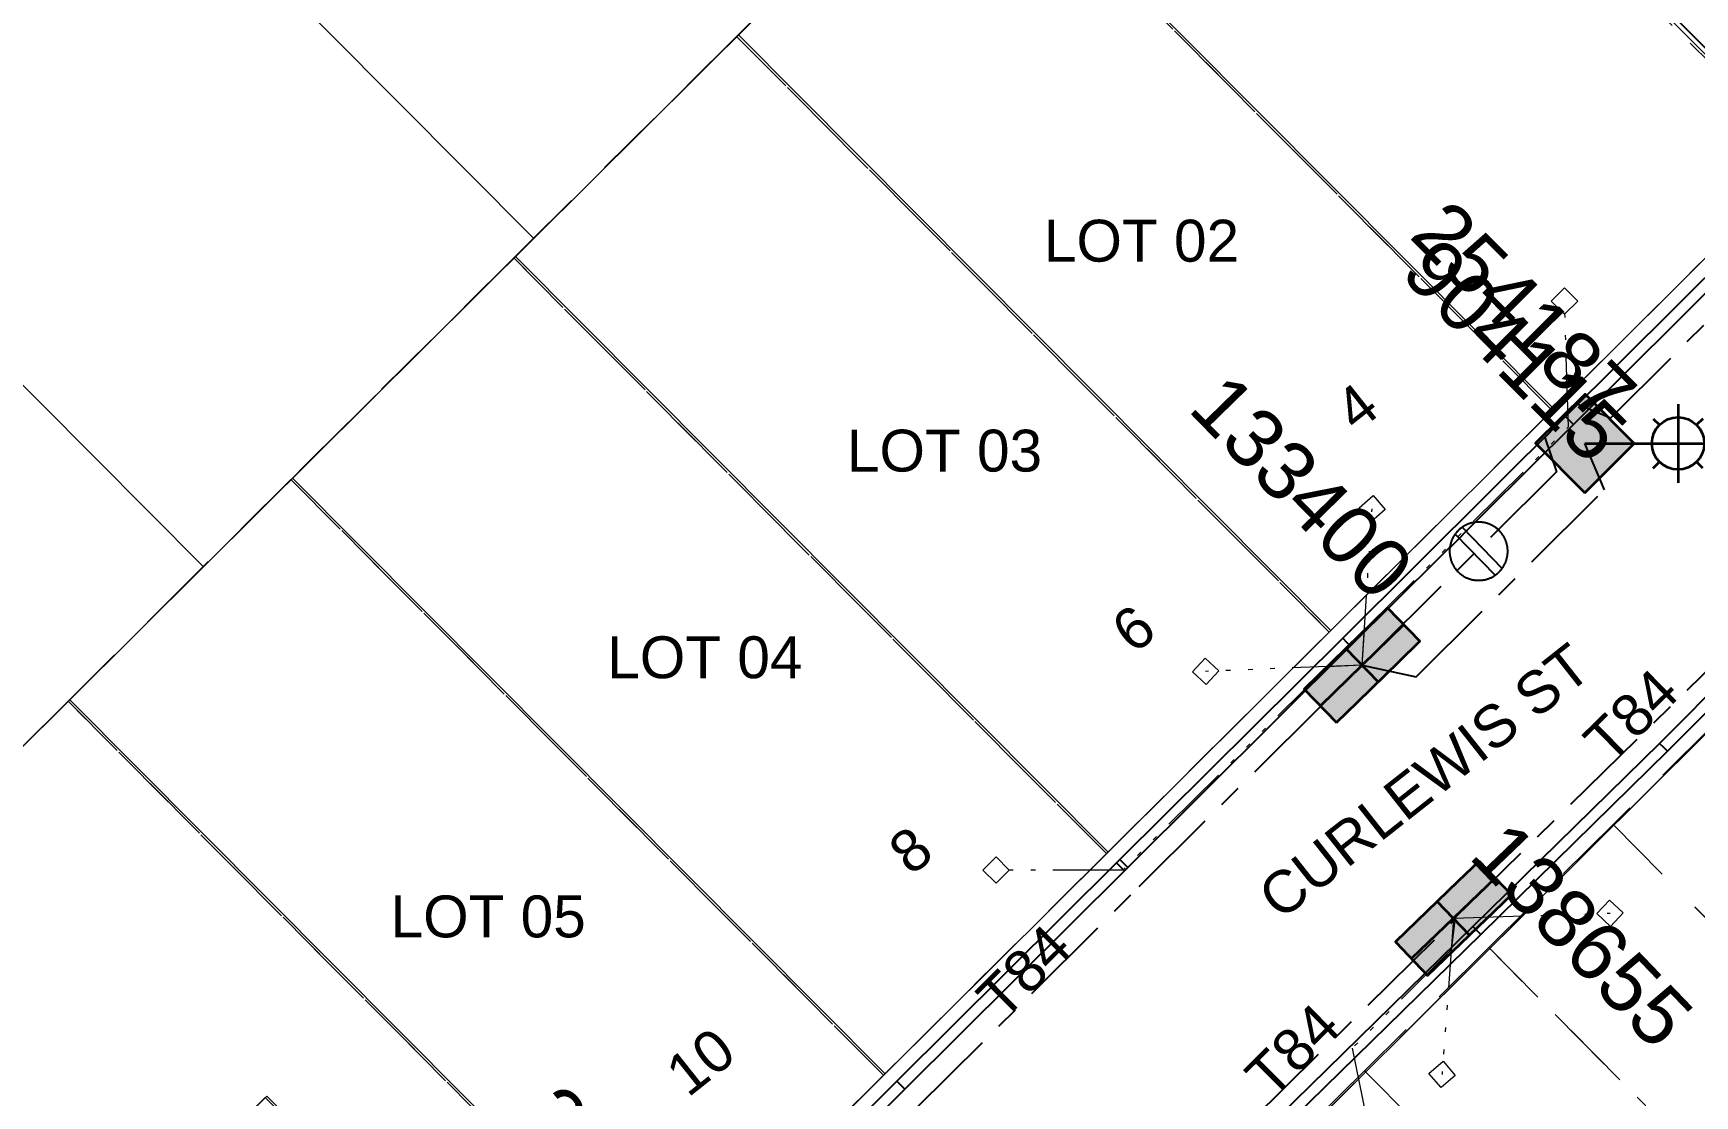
# Model space of a CAD drawing. Header units: metres. Extents: x 293418 to 294566, y 6233478 to 6234177.
# Drawn here: x 293885.5 to 293956.9, y 6233895.1 to 6233940.7 of the extents above; entities that cross this region are included whole.
import ezdxf
from ezdxf.enums import TextEntityAlignment as Align

# ---------------------------------------------------------------- set-up
doc = ezdxf.new("R2010")
doc.units = ezdxf.units.M
for name, pattern in [('Cable Exist UG', [7, 4, -1, 1, -1]), ('Dash', [5, 3, -2]), ('PHANTOMX2', [6.6, 3, -0.75, 0.2, -0.75, 0.2, -0.75, 0.2, -0.75])]:
    doc.linetypes.add(name, pattern=pattern)
doc.layers.get('0').update_dxf_attribs({"color": 6})
doc.layers.add('_User Miscellaneous1_Cons Lines', color=6, linetype='Continuous', lineweight=13, transparency=0.7)
for name, color, linetype, lineweight in [('_User_LV_Exist', 5, 'Continuous', 35), ('Cadastre Developer_SP_EXT', 98, 'Continuous', 15), ('Cadastre Land Parcels_SP_EXT', 118, 'Continuous', 15), ('Cadastre Roads_SP_EXT', 218, 'Continuous', 15), ('Mains_LV_EXT', 163, 'Continuous', 25), ('Mains_LV_SL_EXT', 135, 'Continuous', 25), ('Services_SP_EXT', 42, 'PHANTOMX2', 20)]:
    doc.layers.add(name, color=color, linetype=linetype, lineweight=lineweight)
for name, color, linetype in [('Duct_SP_EXT', 30, 'Continuous'), ('Equip_LV_EXT', 7, 'Continuous'), ('Equip_SP_SL_EXT', 7, 'Continuous'), ('SupportsUG_SP_LV_EXT', 7, 'Continuous'), ('SupportsUG_SP_LV_SL_EXT', 7, 'Continuous')]:
    doc.layers.add(name, color=color, linetype=linetype)
doc.layers.add('Features_HIDE', color=1, linetype='Continuous', plot=False)
doc.styles.add('COLUMN_LABEL', font='arial.ttf', dxfattribs={"height": 2})
doc.styles.add('iecARIAL', font='arial.ttf', dxfattribs={"height": 2})
doc.styles.add('POLE_LABEL', font='arial.ttf', dxfattribs={"height": 2})
doc.styles.add('SL_LABEL', font='arial.ttf', dxfattribs={"height": 2})
doc.styles.get("Standard").update_dxf_attribs({"font": 'arial.ttf'})

# ---------------------------------------------------------------- blocks, each defined once
blk = doc.blocks.new('SL_LANTERN_EXT')
at = {"flags": 9}
for tag, p in [('LRATECODE', (-7.4, 0)), ('LOUTREACHVOCAB', (-7.2, 0)), ('LOUTREACH', (-7, 0)), ('LANTNUMBER', (-6.6, 0)), ('LNEW', (-6.4, 0)), ('LMASTVOCAB', (-6.2, 0)), ('LMAST', (-6, 0)), ('LLAMPVOCAB', (-5.8, 0)), ('LLAMP', (-5.6, 0)), ('LEXIST', (-5.4, 0)), ('LCHARGE3PERCENT', (-5.2, 0)), ('LCHARGE3', (-5, 0)), ('LCHARGE2PERCENT', (-4.8, 0)), ('LCHARGE2', (-4.6, 0)), ('LCHARGE1PERCENT', (-4.4, 0)), ('LCHARGE1', (-4.2, 0)), ('LCATEGORY', (-4, 0)), ('LBRACKETVOCAB', (-3.8, 0)), ('LBRACKET', (-3.6, 0)), ('LKINGHEIGHT', (-3.4, 0)), ('CREPLACE', (-3.2, 0)), ('CREMOVE', (-3, 0)), ('CNUMBER', (-2.8, 0)), ('CNEW', (-2.6, 0)), ('CEXIST', (-2.4, 0)), ('USAGE', (-2.2, 0)), ('STATE', (-2, 0)), ('OWNED_BY', (-1.8, 0)), ('ORIENTATION', (-1.6, 0)), ('OPERATING_VOLTAGE', (-1.4, 0)), ('NO_PHASES', (-1.2, 0)), ('LANTERN_TYPE', (-1, 0)), ('LANTERN_PURPOSE', (-0.8, 0)), ('CONTROL_TYPE', (-0.6, 0)), ('CONSTRUCTED_VOLTAGE', (-0.4, 0))]:
    blk.add_attdef(tag, text='', height=0.001, rotation=270, dxfattribs=at).set_placement(p, align=Align.MIDDLE_LEFT)
at = {"style": 'SL_LABEL', "flags": 9}
blk.add_attdef('STREET_CODE', text='', height=0.001, rotation=270, dxfattribs=at).set_placement((0.001, 0), align=Align.MIDDLE_LEFT)
at = {"flags": 1}
blk.add_attdef('Z', (0, 0), '', height=0.001, rotation=270, dxfattribs=at)
at = {"width": 0.9}
blk.add_attdef('LNUMBER', text='', height=1, dxfattribs=at).set_placement((7, -1), align=Align.MIDDLE_LEFT)
at = {"flags": 9}
for tag, p in [('LREMOVE', (0, -7.6)), ('LREPLACE', (0, -7.8)), ('LTYPE', (0, -8)), ('LTYPEVOCAB', (0, -8.2)), ('LEGEND', (0, -8.4)), ('SUBURB', (0, -8.6)), ('STREETNAME', (0, -8.8)), ('LOCATION', (0, -9)), ('NOTES', (0, -9.2)), ('MAINTAINED_BY', (0, -9.863))]:
    blk.add_attdef(tag, text='', height=0.001, dxfattribs=at).set_placement(p, align=Align.MIDDLE_LEFT)
blk.add_attdef('OPERATED_BY', (0, -9.607), '', height=0.001, dxfattribs=at)
at = {"layer": 'Features_HIDE', "width": 0.9}
blk.add_attdef('ASSET_NUM', text='', height=1, dxfattribs=at).set_placement((7, 1), align=Align.MIDDLE_LEFT)
blk.add_wipeout([(5.688, 0), (5.061, -1.061), (4, -1.688), (2.939, -1.061), (2.313, 0), (2.939, 1.061), (4, 1.687), (5.061, 1.061)])
for p, q in [((4, 1.687), (4, 0)), ((2.939, 1.061), (3.205, 0.795)), ((5.061, 1.061), (4.795, 0.795)), ((0, 0), (4, 0)), ((4, 0), (5.688, 0)), ((4, 0), (4, -1.688)), ((2.939, -1.061), (3.205, -0.795)), ((5.061, -1.061), (4.795, -0.795))]:
    blk.add_line(p, q)
blk.add_circle((4, 0), 1.125)
blk = doc.blocks.new('CCP_EXT')
at = {"flags": 9}
for tag, p in [('USAGE', (0, -1.2)), ('LEGEND', (0, -1.4)), ('STATE', (0, -1.8)), ('LIFE_SUPPORT', (0, -1.6)), ('NOTES', (0, -2))]:
    blk.add_attdef(tag, text='', height=0.2, dxfattribs=at).set_placement(p, align=Align.MIDDLE_LEFT)
blk.add_wipeout([(0, 0.566), (0.566, 0), (0, -0.566), (-0.566, 0)])
blk.add_lwpolyline([(-0.566, 0), (0, 0.566), (0.566, 0), (0, -0.566), (-0.566, 0)])
at = {"flags": 1}
blk.add_attdef('Z', (0, 0), '', height=0.2, dxfattribs=at)
at = {"flags": 9}
for tag, p in [('CCP_TYPE', (0, 0)), ('OPERATING_VOLTAGE', (0, -0.6)), ('ORIENTATION', (0, -0.8)), ('CONSTRUCTED_VOLTAGE', (0, -0.2)), ('NO_PHASES', (0, -0.4)), ('OWNED_BY', (0, -1))]:
    blk.add_attdef(tag, text='', height=0.2, dxfattribs=at).set_placement(p, align=Align.MIDDLE_LEFT)
blk = doc.blocks.new('LV_UG_LINKS_CLOSED_EXT')
at = {"layer": 'Equip_LV_EXT'}
for tag, flags, p in [('ACTUAL_STATUS', 9, (3, -2)), ('CONSTRUCTED_VOLTAGE', 9, (3, -2.2)), ('OPERATING_VOLTAGE', 9, (3, -2.6)), ('ORIENTATION', 9, (3, -2.8)), ('NO_PHASES', 9, (3, -2.4)), ('STATE', 9, (3, -3)), ('SWITCH_TYPE', 9, (3, -3.2)), ('USAGE', 9, (3, -3.4)), ('NOTES', 9, (3, -3.6)), ('OWNED_BY', 9, (3, -3.8)), ('OPERATED_BY', 9, (3, -4)), ('MAINTAINED_BY', 9, (3, -4.2)), ('TYPE', 9, (3, -4.6)), ('Z', 1, (3, -4.8)), ('NUMBER_OF_PHASES', 9, (3, -4.4))]:
    blk.add_attdef(tag, text='', height=0.2, dxfattribs=dict(at, flags=flags)).set_placement(p, align=Align.MIDDLE_LEFT)
blk.add_wipeout([(4, 1.25), (3.969, 1.25), (3.939, 1.248), (3.908, 1.247), (3.877, 1.244), (3.847, 1.241), (3.817, 1.236), (3.786, 1.232), (3.756, 1.226), (3.726, 1.22), (3.696, 1.213), (3.667, 1.205), (3.637, 1.196), (3.608, 1.187), (3.579, 1.177), (3.55, 1.166), (3.522, 1.155), (3.493, 1.143), (3.466, 1.13), (3.438, 1.117), (3.411, 1.102), (3.384, 1.088), (3.357, 1.072), (3.331, 1.056), (3.306, 1.039), (3.28, 1.022), (3.255, 1.004), (3.231, 0.985), (3.207, 0.966), (3.184, 0.947), (3.161, 0.926), (3.138, 0.905), (3.116, 0.884), (3.095, 0.862), (3.074, 0.839), (3.053, 0.816), (3.034, 0.793), (3.015, 0.769), (2.996, 0.745), (2.978, 0.72), (2.961, 0.694), (2.944, 0.669), (2.928, 0.643), (2.912, 0.616), (2.898, 0.589), (2.883, 0.562), (2.87, 0.534), (2.857, 0.507), (2.845, 0.478), (2.834, 0.45), (2.823, 0.421), (2.813, 0.392), (2.804, 0.363), (2.795, 0.333), (2.787, 0.304), (2.78, 0.274), (2.774, 0.244), (2.768, 0.214), (2.764, 0.183), (2.759, 0.153), (2.756, 0.123), (2.753, 0.092), (2.752, 0.061), (2.75, 0.031), (2.75, 0), (2.75, -0.031), (2.752, -0.061), (2.753, -0.092), (2.756, -0.123), (2.759, -0.153), (2.764, -0.183), (2.768, -0.214), (2.774, -0.244), (2.78, -0.274), (2.787, -0.304), (2.795, -0.333), (2.804, -0.363), (2.813, -0.392), (2.823, -0.421), (2.834, -0.45), (2.845, -0.478), (2.857, -0.507), (2.87, -0.534), (2.883, -0.562), (2.898, -0.589), (2.912, -0.616), (2.928, -0.643), (2.944, -0.669), (2.961, -0.694), (2.978, -0.72), (2.996, -0.745), (3.015, -0.769), (3.034, -0.793), (3.053, -0.816), (3.074, -0.839), (3.095, -0.862), (3.116, -0.884), (3.138, -0.905), (3.161, -0.926), (3.184, -0.947), (3.207, -0.966), (3.231, -0.985), (3.255, -1.004), (3.28, -1.022), (3.306, -1.039), (3.331, -1.056), (3.357, -1.072), (3.384, -1.088), (3.411, -1.102), (3.438, -1.117), (3.466, -1.13), (3.493, -1.143), (3.522, -1.155), (3.55, -1.166), (3.579, -1.177), (3.608, -1.187), (3.637, -1.196), (3.667, -1.205), (3.696, -1.213), (3.726, -1.22), (3.756, -1.226), (3.786, -1.232), (3.817, -1.236), (3.847, -1.241), (3.877, -1.244), (3.908, -1.247), (3.939, -1.248), (3.969, -1.25), (4, -1.25), (4.031, -1.25), (4.061, -1.248), (4.092, -1.247), (4.123, -1.244), (4.153, -1.241), (4.183, -1.236), (4.214, -1.232), (4.244, -1.226), (4.274, -1.22), (4.304, -1.213), (4.333, -1.205), (4.363, -1.196), (4.392, -1.187), (4.421, -1.177), (4.45, -1.166), (4.478, -1.155), (4.507, -1.143), (4.534, -1.13), (4.562, -1.117), (4.589, -1.102), (4.616, -1.088), (4.643, -1.072), (4.669, -1.056), (4.694, -1.039), (4.72, -1.022), (4.745, -1.004), (4.769, -0.985), (4.793, -0.966), (4.816, -0.947), (4.839, -0.926), (4.862, -0.905), (4.884, -0.884), (4.905, -0.862), (4.926, -0.839), (4.947, -0.816), (4.966, -0.793), (4.985, -0.769), (5.004, -0.745), (5.022, -0.72), (5.039, -0.694), (5.056, -0.669), (5.072, -0.643), (5.088, -0.616), (5.102, -0.589), (5.117, -0.562), (5.13, -0.534), (5.143, -0.507), (5.155, -0.478), (5.166, -0.45), (5.177, -0.421), (5.187, -0.392), (5.196, -0.363), (5.205, -0.333), (5.213, -0.304), (5.22, -0.274), (5.226, -0.244), (5.232, -0.214), (5.236, -0.183), (5.241, -0.153), (5.244, -0.123), (5.247, -0.092), (5.248, -0.061), (5.25, -0.031), (5.25, 0), (5.25, 0.031), (5.248, 0.061), (5.247, 0.092), (5.244, 0.123), (5.241, 0.153), (5.236, 0.183), (5.232, 0.214), (5.226, 0.244), (5.22, 0.274), (5.213, 0.304), (5.205, 0.333), (5.196, 0.363), (5.187, 0.392), (5.177, 0.421), (5.166, 0.45), (5.155, 0.478), (5.143, 0.507), (5.13, 0.534), (5.117, 0.562), (5.102, 0.589), (5.088, 0.616), (5.072, 0.643), (5.056, 0.669), (5.039, 0.694), (5.022, 0.72), (5.004, 0.745), (4.985, 0.769), (4.966, 0.793), (4.947, 0.816), (4.926, 0.839), (4.905, 0.862), (4.884, 0.884), (4.862, 0.905), (4.839, 0.926), (4.816, 0.947), (4.793, 0.966), (4.769, 0.985), (4.745, 1.004), (4.72, 1.022), (4.694, 1.039), (4.669, 1.056), (4.643, 1.072), (4.616, 1.088), (4.589, 1.102), (4.562, 1.117), (4.534, 1.13), (4.507, 1.143), (4.478, 1.155), (4.45, 1.166), (4.421, 1.177), (4.392, 1.187), (4.363, 1.196), (4.333, 1.205), (4.304, 1.213), (4.274, 1.22), (4.244, 1.226), (4.214, 1.232), (4.183, 1.236), (4.153, 1.241), (4.123, 1.244), (4.092, 1.247), (4.061, 1.248), (4.031, 1.25)]).dxf.layer = 'Equip_LV_EXT'
for p, q in [((3.792, 1.232), (3.792, -1.232)), ((4.208, 1.232), (4.208, -1.232))]:
    blk.add_line(p, q, dxfattribs=at)
at = {"layer": 'Equip_LV_EXT', "flags": 128}
blk.add_lwpolyline([(4, 1.25), (3.969, 1.25), (3.939, 1.248), (3.908, 1.247), (3.877, 1.244), (3.847, 1.241), (3.817, 1.236), (3.786, 1.232), (3.756, 1.226), (3.726, 1.22), (3.696, 1.213), (3.667, 1.205), (3.637, 1.196), (3.608, 1.187), (3.579, 1.177), (3.55, 1.166), (3.522, 1.155), (3.493, 1.143), (3.466, 1.13), (3.438, 1.117), (3.411, 1.102), (3.384, 1.088), (3.357, 1.072), (3.331, 1.056), (3.306, 1.039), (3.28, 1.022), (3.255, 1.004), (3.231, 0.985), (3.207, 0.966), (3.184, 0.947), (3.161, 0.926), (3.138, 0.905), (3.116, 0.884), (3.095, 0.862), (3.074, 0.839), (3.053, 0.816), (3.034, 0.793), (3.015, 0.769), (2.996, 0.745), (2.978, 0.72), (2.961, 0.694), (2.944, 0.669), (2.928, 0.643), (2.912, 0.616), (2.898, 0.589), (2.883, 0.562), (2.87, 0.534), (2.857, 0.507), (2.845, 0.478), (2.834, 0.45), (2.823, 0.421), (2.813, 0.392), (2.804, 0.363), (2.795, 0.333), (2.787, 0.304), (2.78, 0.274), (2.774, 0.244), (2.768, 0.214), (2.764, 0.183), (2.759, 0.153), (2.756, 0.123), (2.753, 0.092), (2.752, 0.061), (2.75, 0.031), (2.75, 0), (2.75, -0.031), (2.752, -0.061), (2.753, -0.092), (2.756, -0.123), (2.759, -0.153), (2.764, -0.183), (2.768, -0.214), (2.774, -0.244), (2.78, -0.274), (2.787, -0.304), (2.795, -0.333), (2.804, -0.363), (2.813, -0.392), (2.823, -0.421), (2.834, -0.45), (2.845, -0.478), (2.857, -0.507), (2.87, -0.534), (2.883, -0.562), (2.898, -0.589), (2.912, -0.616), (2.928, -0.643), (2.944, -0.669), (2.961, -0.694), (2.978, -0.72), (2.996, -0.745), (3.015, -0.769), (3.034, -0.793), (3.053, -0.816), (3.074, -0.839), (3.095, -0.862), (3.116, -0.884), (3.138, -0.905), (3.161, -0.926), (3.184, -0.947), (3.207, -0.966), (3.231, -0.985), (3.255, -1.004), (3.28, -1.022), (3.306, -1.039), (3.331, -1.056), (3.357, -1.072), (3.384, -1.088), (3.411, -1.102), (3.438, -1.117), (3.466, -1.13), (3.493, -1.143), (3.522, -1.155), (3.55, -1.166), (3.579, -1.177), (3.608, -1.187), (3.637, -1.196), (3.667, -1.205), (3.696, -1.213), (3.726, -1.22), (3.756, -1.226), (3.786, -1.232), (3.817, -1.236), (3.847, -1.241), (3.877, -1.244), (3.908, -1.247), (3.939, -1.248), (3.969, -1.25), (4, -1.25), (4.031, -1.25), (4.061, -1.248), (4.092, -1.247), (4.123, -1.244), (4.153, -1.241), (4.183, -1.236), (4.214, -1.232), (4.244, -1.226), (4.274, -1.22), (4.304, -1.213), (4.333, -1.205), (4.363, -1.196), (4.392, -1.187), (4.421, -1.177), (4.45, -1.166), (4.478, -1.155), (4.507, -1.143), (4.534, -1.13), (4.562, -1.117), (4.589, -1.102), (4.616, -1.088), (4.643, -1.072), (4.669, -1.056), (4.694, -1.039), (4.72, -1.022), (4.745, -1.004), (4.769, -0.985), (4.793, -0.966), (4.816, -0.947), (4.839, -0.926), (4.862, -0.905), (4.884, -0.884), (4.905, -0.862), (4.926, -0.839), (4.947, -0.816), (4.966, -0.793), (4.985, -0.769), (5.004, -0.745), (5.022, -0.72), (5.039, -0.694), (5.056, -0.669), (5.072, -0.643), (5.088, -0.616), (5.102, -0.589), (5.117, -0.562), (5.13, -0.534), (5.143, -0.507), (5.155, -0.478), (5.166, -0.45), (5.177, -0.421), (5.187, -0.392), (5.196, -0.363), (5.205, -0.333), (5.213, -0.304), (5.22, -0.274), (5.226, -0.244), (5.232, -0.214), (5.236, -0.183), (5.241, -0.153), (5.244, -0.123), (5.247, -0.092), (5.248, -0.061), (5.25, -0.031), (5.25, 0), (5.25, 0.031), (5.248, 0.061), (5.247, 0.092), (5.244, 0.123), (5.241, 0.153), (5.236, 0.183), (5.232, 0.214), (5.226, 0.244), (5.22, 0.274), (5.213, 0.304), (5.205, 0.333), (5.196, 0.363), (5.187, 0.392), (5.177, 0.421), (5.166, 0.45), (5.155, 0.478), (5.143, 0.507), (5.13, 0.534), (5.117, 0.562), (5.102, 0.589), (5.088, 0.616), (5.072, 0.643), (5.056, 0.669), (5.039, 0.694), (5.022, 0.72), (5.004, 0.745), (4.985, 0.769), (4.966, 0.793), (4.947, 0.816), (4.926, 0.839), (4.905, 0.862), (4.884, 0.884), (4.862, 0.905), (4.839, 0.926), (4.816, 0.947), (4.793, 0.966), (4.769, 0.985), (4.745, 1.004), (4.72, 1.022), (4.694, 1.039), (4.669, 1.056), (4.643, 1.072), (4.616, 1.088), (4.589, 1.102), (4.562, 1.117), (4.534, 1.13), (4.507, 1.143), (4.478, 1.155), (4.45, 1.166), (4.421, 1.177), (4.392, 1.187), (4.363, 1.196), (4.333, 1.205), (4.304, 1.213), (4.274, 1.22), (4.244, 1.226), (4.214, 1.232), (4.183, 1.236), (4.153, 1.241), (4.123, 1.244), (4.092, 1.247), (4.061, 1.248), (4.031, 1.25)], close=True, dxfattribs=at)
blk = doc.blocks.new('PILLAR_EXT')
blk.add_hatch(color=256).paths.add_polyline_path([(-2.5, 1), (-2.5, -1), (2.5, -1), (2.5, 1)])
for p, q in [((0, 1), (0, -1)), ((-2.5, 0), (2.5, 0))]:
    blk.add_line(p, q)
at = {"ltscale": 10}
blk.add_line((2.5, 0), (-2.5, 0), dxfattribs=at)
blk.add_lwpolyline([(-2.5, -1), (-1.25, -1), (1.25, -1), (2.5, -1), (2.5, 1), (-2.5, 1)], close=True)
at = {"width": 0.9, "flags": 8}
blk.add_attdef('ASSET_NUM', text='', height=2, rotation=90, dxfattribs=at).set_placement((-2, 4), align=Align.MIDDLE_LEFT)
for tag, p, flags in [('OWNED_BY', (0, -0.2), 9), ('STATE', (0, -0.4), 9), ('SUPPORT_TYPE', (0, -0.6), 9), ('USAGE', (0, -0.8), 9), ('LEGEND', (0, -1), 9), ('LOCATION', (0, -1.2), 9), ('NOTES', (0, -1.4), 9), ('PARENT', (0, -1.6), 9), ('STREETNAME', (0, -1.8), 9), ('SUBURB', (0, -2), 1)]:
    blk.add_attdef(tag, p, '', height=0.2, dxfattribs=dict(flags=flags))
blk = doc.blocks.new('COLUMN_EXT')
blk.add_hatch(color=256).paths.add_polyline_path([(1.5, -1.5), (1.5, 1.5), (-1.5, 1.5), (-1.5, -1.5)])
blk.add_lwpolyline([(1.5, 1.5), (-1.5, 1.5), (-1.5, -1.5), (1.5, -1.5)], close=True)
at = {"flags": 1}
blk.add_attdef('Z', (-1.813, 2.351), '', height=0.2, rotation=180, dxfattribs=at)
at = {"flags": 9}
for tag, p in [('STREETNAME', (-1.813, 1.6)), ('LOCATION', (-1.813, 1.4)), ('SUBURB', (-1.813, 1.8)), ('NOTES', (-1.813, 2)), ('OWNED_BY', (-1.813, 0.6)), ('LEGEND', (-1.813, 1.2)), ('USAGE', (-1.813, 1)), ('STATE', (-1.813, 0.8)), ('COLUMN_TYPE', (-1.813, 0.4))]:
    blk.add_attdef(tag, text='', height=0.2, rotation=180, dxfattribs=at).set_placement(p, align=Align.MIDDLE_LEFT)
for tag, style, p in [('STRUCTURE_PLANT_NUMBER', 'POLE_LABEL', (-1.813, -0.031)), ('STREET_CODE', 'COLUMN_LABEL', (-1.813, 0.2))]:
    blk.add_attdef(tag, text='', height=0.2, rotation=180, dxfattribs=dict(at, style=style)).set_placement(p, align=Align.MIDDLE_LEFT)
at = {"style": 'COLUMN_LABEL', "width": 0.9, "flags": 8}
blk.add_attdef('ASSET_NUM', text='', height=2, rotation=270, dxfattribs=at).set_placement((2, -4), align=Align.MIDDLE_LEFT)

msp = doc.modelspace()

# ---------------------------------------------------------------- linework, layer by layer
at = {"layer": '_User Miscellaneous1_Cons Lines', "flags": 128}
msp.add_lwpolyline([(293846.17, 6233845.31, 0), (293842.01, 6233849.493)], format="xyb", dxfattribs=at)
at = {"layer": 'Cadastre Developer_SP_EXT', "linetype": 'Dash'}
for points in [[(293896.589, 6233921.526), (293892.556, 6233917.514), (293887.018, 6233912.006), (293912.474, 6233886.411), (293922.043, 6233895.933), (293896.589, 6233921.526)], [(293887.018, 6233912.006), (293879.655, 6233904.682), (293865.472, 6233890.577), (293859.777, 6233884.911), (293870.899, 6233873.838), (293872.559, 6233872.167), (293895.492, 6233894.977), (293908.218, 6233882.182), (293912.471, 6233886.413), (293887.018, 6233912.006)]]:
    msp.add_lwpolyline(points, close=True, dxfattribs=at)
at = {"layer": 'Cadastre Land Parcels_SP_EXT', "linetype": 'Continuous'}
for points in [[(293921.201, 6233945.99), (293897.688, 6233969.632), (293883.507, 6233955.527), (293907.02, 6233931.885), (293921.201, 6233945.99)], [(293958.888, 6233932.567), (293958.902, 6233938.222), (293956.368, 6233940.771), (293936.27, 6233960.977), (293925.383, 6233950.148), (293950.837, 6233924.56), (293958.888, 6233932.567)], [(293907.02, 6233931.885), (293883.507, 6233955.527), (293869.324, 6233941.422), (293892.838, 6233917.781), (293907.02, 6233931.885)], [(293950.837, 6233924.56), (293925.383, 6233950.148), (293921.201, 6233945.99), (293915.809, 6233940.628), (293941.264, 6233915.038), (293950.837, 6233924.56)], [(293892.838, 6233917.781), (293869.324, 6233941.422), (293856.426, 6233928.594), (293879.94, 6233904.952), (293892.838, 6233917.781)], [(293941.264, 6233915.038), (293915.809, 6233940.628), (293907.02, 6233931.885), (293906.236, 6233931.106), (293931.691, 6233905.517), (293941.264, 6233915.038)], [(293931.691, 6233905.517), (293906.236, 6233931.106), (293896.664, 6233921.585), (293922.118, 6233895.995), (293931.691, 6233905.517)], [(293922.118, 6233895.995), (293896.664, 6233921.585), (293892.838, 6233917.781), (293887.091, 6233912.064), (293912.545, 6233886.474), (293922.118, 6233895.995)], [(293887.091, 6233912.064), (293879.94, 6233904.952), (293865.757, 6233890.847), (293860.064, 6233885.185), (293871.12, 6233874.16), (293872.844, 6233872.441), (293895.564, 6233895.038), (293908.291, 6233882.243), (293912.545, 6233886.474), (293887.091, 6233912.064)]]:
    msp.add_lwpolyline(points, close=True, dxfattribs=at)
msp.add_lwpolyline([(293969.821, 6233922.988), (293927.376, 6233880.764), (293927.649, 6233876.848), (293928.53, 6233876.213), (293929.409, 6233875.574), (293930.285, 6233874.929), (293924.806, 6233867.29), (293923.712, 6233868.08), (293922.622, 6233868.877), (293921.536, 6233869.68), (293920.455, 6233870.489), (293919.379, 6233871.304), (293918.307, 6233872.125), (293917.241, 6233872.953), (293916.179, 6233873.786), (293915.122, 6233874.626), (293914.07, 6233875.473), (293913.023, 6233876.324), (293911.98, 6233877.183), (293910.942, 6233878.047), (293909.911, 6233878.917), (293888.629, 6233857.643), (293889.72, 6233856.705), (293890.817, 6233855.772)], dxfattribs=at)
at = {"layer": 'Duct_SP_EXT'}
for p, q in [((293937.525, 6233960.137), (293959.479, 6233937.896)), ((293951.338, 6233924.235), (293951.507, 6233924.065)), ((293951.338, 6233924.235), (293951.507, 6233924.065)), ((293951.676, 6233923.895), (293951.507, 6233924.065)), ((293951.676, 6233923.895), (293951.507, 6233924.065)), ((293961.239, 6233916.084), (293955.377, 6233910.191)), ((293961.58, 6233915.745), (293955.715, 6233909.851)), ((293941.766, 6233914.715), (293941.935, 6233914.545)), ((293941.766, 6233914.715), (293941.935, 6233914.545)), ((293942.105, 6233914.375), (293941.935, 6233914.545)), ((293942.105, 6233914.375), (293941.935, 6233914.545)), ((293955.377, 6233910.191), (293955.546, 6233910.021)), ((293955.715, 6233909.851), (293955.546, 6233910.021)), ((293932.194, 6233905.195), (293932.052, 6233905.053)), ((293932.052, 6233905.053), (293932.221, 6233904.883)), ((293932.052, 6233905.053), (293932.221, 6233904.883)), ((293932.194, 6233905.195), (293932.364, 6233905.025)), ((293932.39, 6233904.713), (293932.221, 6233904.883)), ((293932.39, 6233904.713), (293932.221, 6233904.883)), ((293932.533, 6233904.855), (293932.364, 6233905.025)), ((293932.533, 6233904.855), (293932.39, 6233904.713)), ((293947.363, 6233902.32), (293947.531, 6233902.148)), ((293947.363, 6233902.32), (293947.531, 6233902.148)), ((293947.699, 6233901.977), (293947.531, 6233902.148)), ((293947.699, 6233901.977), (293947.531, 6233902.148)), ((293922.622, 6233895.675), (293913.053, 6233886.153)), ((293922.622, 6233895.675), (293922.792, 6233895.505)), ((293922.961, 6233895.335), (293922.792, 6233895.505)), ((293922.961, 6233895.335), (293913.391, 6233885.812))]:
    msp.add_line(p, q, dxfattribs=at)

# ---------------------------------------------------------------- texts
at = {"layer": 'Cadastre Developer_SP_EXT'}
for s, p in [('LOT 02', (293928.933, 6233930.886)), ('LOT 03', (293920.472, 6233921.867)), ('LOT 04', (293910.178, 6233912.989)), ('LOT 05', (293900.872, 6233901.856))]:
    msp.add_text(s, height=1.8, dxfattribs=at).set_placement(p)
at = {"layer": 'Cadastre Roads_SP_EXT'}
msp.add_text('CURLEWIS ST', height=1.8, rotation=38.2583, dxfattribs=at).set_placement((293939.087, 6233902.544))
at = {"layer": 'Features_HIDE'}
for s, rotation, p in [('4', 38.4122, (293942.36, 6233923.509)), ('6', 38.40922, (293932.787, 6233913.987)), ('8', 38.4122, (293923.214, 6233904.466)), ('10', 38.40922, (293913.642, 6233894.945))]:
    msp.add_text(s, height=1.8, rotation=rotation, dxfattribs=at).set_placement(p)
at = {"layer": 'Mains_LV_EXT'}
for rotation, p in [(44.41022, (293953.236, 6233909.216)), (44.84464, (293927.173, 6233898.215)), (44.6826, (293938.706, 6233894.834))]:
    msp.add_text('T84', height=1.8, rotation=rotation, dxfattribs=at).set_placement(p)

# ---------------------------------------------------------------- next in the draw order: block references
at = {"layer": 'Services_SP_EXT'}
for p in [(293951.293, 6233929.194), (293926.879, 6233904.747)]:
    msp.add_blockref('CCP_EXT', p, dxfattribs=at)
for p, rotation in [((293943.032, 6233920.268), 266.3057522873877), ((293935.876, 6233913.283), 2.305752457300299), ((293953.248, 6233902.894), 181.8308609591216), ((293946.034, 6233895.969), 85.83086067422292)]:
    msp.add_blockref('CCP_EXT', p, dxfattribs=dict(at, rotation=rotation))

# ---------------------------------------------------------------- next in the draw order: linework, layer by layer
at = {"layer": 'Cadastre Developer_SP_EXT', "linetype": 'Dash'}
for points in [[(293935.995, 6233960.717), (293925.305, 6233950.086), (293950.759, 6233924.494), (293958.81, 6233932.501), (293958.826, 6233938.158), (293935.995, 6233960.717)], [(293925.305, 6233950.086), (293920.924, 6233945.729), (293915.733, 6233940.565), (293941.187, 6233914.973), (293950.759, 6233924.494), (293925.305, 6233950.086)], [(293915.733, 6233940.565), (293906.739, 6233931.621), (293906.161, 6233931.045), (293931.615, 6233905.453), (293941.187, 6233914.973), (293915.733, 6233940.565)], [(293906.161, 6233931.045), (293896.589, 6233921.526), (293922.043, 6233895.933), (293931.615, 6233905.453), (293906.161, 6233931.045)], [(293957.647, 6233910.938), (293953.377, 6233906.707), (293974.532, 6233885.357), (293969.693, 6233880.563), (293970.821, 6233879.423), (293979.93, 6233888.45), (293957.647, 6233910.938)], [(293953.377, 6233906.707), (293948.039, 6233901.417), (293963.6, 6233885.714), (293964.814, 6233886.913), (293965.429, 6233886.288), (293969.557, 6233890.379), (293953.377, 6233906.707)], [(293948.039, 6233901.417), (293942.702, 6233896.128), (293963.858, 6233874.781), (293968.127, 6233879.012), (293962.493, 6233884.697), (293963.56, 6233885.756), (293948.039, 6233901.417)], [(293942.702, 6233896.128), (293938.433, 6233891.897), (293959.588, 6233870.55), (293963.858, 6233874.781), (293942.702, 6233896.128)]]:
    msp.add_lwpolyline(points, close=True, dxfattribs=at)
for points in [[(293935.995, 6233960.717), (293958.826, 6233938.158), (293973.988, 6233922.915), (294037.924, 6233858.629)], [(293958.81, 6233932.501), (293950.759, 6233924.494), (293941.187, 6233914.973), (293931.615, 6233905.453), (293922.043, 6233895.933), (293912.474, 6233886.411)], [(293940.675, 6233894.013), (293944.928, 6233898.245), (293949.183, 6233902.476), (293953.436, 6233906.707), (293957.691, 6233910.938)]]:
    msp.add_lwpolyline(points, dxfattribs=at)
at = {"layer": 'Cadastre Roads_SP_EXT', "linetype": 'Continuous'}
for points in [[(293958.888, 6233932.567), (293950.837, 6233924.56), (293941.264, 6233915.038), (293931.691, 6233905.517), (293922.118, 6233895.995), (293912.545, 6233886.474)], [(293927.376, 6233880.764), (293969.821, 6233922.988)]]:
    msp.add_lwpolyline(points, dxfattribs=at)
at = {"layer": 'Duct_SP_EXT'}
for p, q in [((293959.498, 6233932.351), (293951.338, 6233924.235)), ((293959.971, 6233932.145), (293951.676, 6233923.895)), ((293941.766, 6233914.715), (293932.194, 6233905.195)), ((293942.105, 6233914.375), (293932.533, 6233904.855)), ((293955.377, 6233910.191), (293947.363, 6233902.32)), ((293955.715, 6233909.851), (293947.699, 6233901.977)), ((293932.052, 6233905.053), (293922.622, 6233895.675)), ((293932.39, 6233904.713), (293922.961, 6233895.335)), ((293947.363, 6233902.32), (293936.72, 6233891.909)), ((293947.699, 6233901.977), (293937.059, 6233891.569))]:
    msp.add_line(p, q, dxfattribs=at)
at = {"layer": 'Mains_LV_EXT', "linetype": 'Cable Exist UG'}
for points in [[(293911.131, 6233880.382), (293913.028, 6233881.323), (293913.028, 6233881.323), (293916.104, 6233884.397), (293915.504, 6233886.605), (293915.504, 6233886.605), (293923.454, 6233894.515), (293933.026, 6233904.035), (293942.597, 6233913.555)], [(293932.906, 6233889.098), (293946.64, 6233902.682)]]:
    msp.add_lwpolyline(points, dxfattribs=at)
at = {"layer": 'Services_SP_EXT'}
for points in [[(293942.597, 6233913.555), (293943.032, 6233920.268)], [(293942.597, 6233913.555), (293941.107, 6233913.483), (293941.107, 6233913.483), (293932.32, 6233904.744), (293926.879, 6233904.747)], [(293942.597, 6233913.555), (293935.876, 6233913.283)], [(293946.602, 6233902.68), (293946.425, 6233901.319), (293942.179, 6233897.091), (293942.994, 6233893.094)], [(293946.524, 6233902.678), (293946.034, 6233895.969)], [(293946.524, 6233902.678), (293953.248, 6233902.894)]]:
    msp.add_lwpolyline(points, dxfattribs=at)

# ---------------------------------------------------------------- next in the draw order: block references
at = {"layer": '_User_LV_Exist'}
ref = msp.add_blockref('PILLAR_EXT', (293946.524, 6233902.678), dxfattribs=dict(at, rotation=223.8308607721765))
ref.add_attrib('ASSET_NUM', '138655', dxfattribs={"layer": '0', "height": 2.5, "rotation": 313.83086, "style": 'iecARIAL'}).set_placement((293948.024, 6233906.178), align=Align.MIDDLE_LEFT)
at = {"layer": 'SupportsUG_SP_LV_EXT'}
ref = msp.add_blockref('PILLAR_EXT', (293942.597, 6233913.555), dxfattribs=dict(at, rotation=44.30575226733892))
ref.add_attrib('ASSET_NUM', '133400', dxfattribs={"layer": '0', "height": 2.5, "rotation": 314.30575, "style": 'iecARIAL'}).set_placement((293944.097, 6233917.055), align=Align.MIDDLE_RIGHT)
ref = msp.add_blockref('PILLAR_EXT', (293946.524, 6233902.678), dxfattribs=dict(at, rotation=223.8308607721765))
ref.add_attrib('ASSET_NUM', '138655', dxfattribs={"layer": '0', "height": 2.5, "rotation": 313.83086, "style": 'iecARIAL'}).set_placement((293948.024, 6233906.178), align=Align.MIDDLE_LEFT)

# ---------------------------------------------------------------- next in the draw order: block references
at = {"layer": 'Equip_LV_EXT', "rotation": 44.30575226733892}
msp.add_blockref('LV_UG_LINKS_CLOSED_EXT', (293944.744, 6233915.651), dxfattribs=at)
at = {"layer": 'Equip_SP_SL_EXT'}
ref = msp.add_blockref('SL_LANTERN_EXT', (293913.881, 6233884.995), dxfattribs=at)
ref.add_attrib('ASSET_NUM', '254188', dxfattribs={"layer": '0', "height": 2.5, "rotation": 314.17352, "style": 'iecARIAL'}).set_placement((293915.381, 6233886.495), align=Align.MIDDLE_RIGHT)

# ---------------------------------------------------------------- next in the draw order: linework, layer by layer
at = {"layer": 'Duct_SP_EXT'}
for p, q in [((293951.338, 6233924.235), (293941.766, 6233914.715)), ((293951.676, 6233923.895), (293942.105, 6233914.375))]:
    msp.add_line(p, q, dxfattribs=at)
at = {"layer": 'Mains_LV_EXT', "linetype": 'Cable Exist UG'}
for points in [[(293937.562, 6233962.234), (293942.048, 6233957.551), (293942.048, 6233957.551), (293960.828, 6233938.991), (293960.808, 6233931.667), (293953.266, 6233924.167), (293951.838, 6233924.757), (293950.442, 6233923.329), (293950.948, 6233921.861), (293942.597, 6233913.555)], [(293946.563, 6233902.679), (293960.57, 6233916.401)]]:
    msp.add_lwpolyline(points, dxfattribs=at)
at = {"layer": 'Mains_LV_SL_EXT', "linetype": 'Cable Exist UG'}
msp.add_lwpolyline([(293942.597, 6233913.555), (293944.923, 6233913.048), (293944.923, 6233913.048), (293953.007, 6233921.088), (293952.169, 6233923.075)], dxfattribs=at)
at = {"layer": 'Services_SP_EXT'}
msp.add_lwpolyline([(293942.597, 6233913.555), (293942.706, 6233915.077), (293942.706, 6233915.077), (293951.464, 6233923.784), (293951.293, 6233929.194)], dxfattribs=at)

# ---------------------------------------------------------------- next in the draw order: block references
at = {"layer": '_User_LV_Exist'}
ref = msp.add_blockref('SL_LANTERN_EXT', (293913.881, 6233884.995), dxfattribs=at)
ref.add_attrib('ASSET_NUM', '254188', dxfattribs={"layer": '0', "height": 2.5, "rotation": 314.17352, "style": 'iecARIAL'}).set_placement((293915.381, 6233886.495), align=Align.MIDDLE_RIGHT)

# ---------------------------------------------------------------- next in the draw order: block references
at = {"layer": 'Equip_SP_SL_EXT'}
ref = msp.add_blockref('SL_LANTERN_EXT', (293952.169, 6233923.075), dxfattribs=at)
ref.add_attrib('ASSET_NUM', '254187', dxfattribs={"layer": '0', "height": 2.5, "rotation": 314.84461, "style": 'iecARIAL'}).set_placement((293953.669, 6233924.575), align=Align.MIDDLE_RIGHT)

# ---------------------------------------------------------------- next in the draw order: block references
at = {"layer": 'SupportsUG_SP_LV_SL_EXT'}
ref = msp.add_blockref('COLUMN_EXT', (293952.169, 6233923.075), dxfattribs=dict(at, rotation=224.8446054559943))
ref.add_attrib('ASSET_NUM', '904115', dxfattribs={"layer": '0', "height": 2.5, "rotation": 314.84461, "style": 'COLUMN_LABEL'}).set_placement((293954.169, 6233923.825), align=Align.TOP_RIGHT)

# ---------------------------------------------------------------- next in the draw order: block references
at = {"layer": '_User_LV_Exist'}
ref = msp.add_blockref('SL_LANTERN_EXT', (293952.169, 6233923.075), dxfattribs=at)
ref.add_attrib('ASSET_NUM', '254187', dxfattribs={"layer": '0', "height": 2.5, "rotation": 314.84461, "style": 'iecARIAL'}).set_placement((293953.669, 6233924.575), align=Align.MIDDLE_RIGHT)

# ---------------------------------------------------------------- next in the draw order: block references
ref = msp.add_blockref('COLUMN_EXT', (293952.169, 6233923.075), dxfattribs=dict(at, rotation=224.8446054559943))
ref.add_attrib('ASSET_NUM', '904115', dxfattribs={"layer": '0', "height": 2.5, "rotation": 314.84461, "style": 'COLUMN_LABEL'}).set_placement((293954.169, 6233923.825), align=Align.TOP_RIGHT)
ref = msp.add_blockref('PILLAR_EXT', (293942.597, 6233913.555), dxfattribs=dict(at, rotation=44.30575226733892))
ref.add_attrib('ASSET_NUM', '133400', dxfattribs={"layer": '0', "height": 2.5, "rotation": 314.30575, "style": 'iecARIAL'}).set_placement((293944.097, 6233917.055), align=Align.MIDDLE_RIGHT)

doc.saveas('drawing.dxf')
